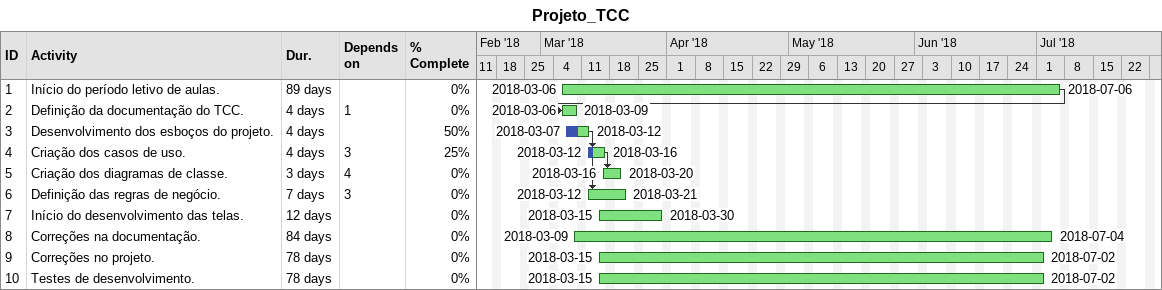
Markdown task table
Projeto_TCC

| ID | Task | Duration | Start | Finish | Predecessors | % complete |
|---|---|---|---|---|---|---|
| 1 | Início do período letivo de aulas. | 89d | 2018-03-06 | 2018-07-06 |  | 0 |
| 2 | Definição da documentação do TCC. | 4d | 2018-03-06 | 2018-03-09 | 1 | 0 |
| 3 | Desenvolvimento dos esboços do projeto. | 4d | 2018-03-07 | 2018-03-12 |  | 50 |
| 4 | Criação dos casos de uso. | 4d | 2018-03-12 | 2018-03-16 | 3 | 25 |
| 5 | Criação dos diagramas de classe. | 3d | 2018-03-16 | 2018-03-20 | 4 | 0 |
| 6 | Definição das regras de negócio. | 7d | 2018-03-12 | 2018-03-21 | 3 | 0 |
| 7 | Início do desenvolvimento das telas. | 12d | 2018-03-15 | 2018-03-30 |  | 0 |
| 8 | Correções na documentação. | 84d | 2018-03-09 | 2018-07-04 |  | 0 |
| 9 | Correções no projeto. | 78d | 2018-03-15 | 2018-07-02 |  | 0 |
| 10 | Testes de desenvolvimento. | 78d | 2018-03-15 | 2018-07-02 |  | 0 |
